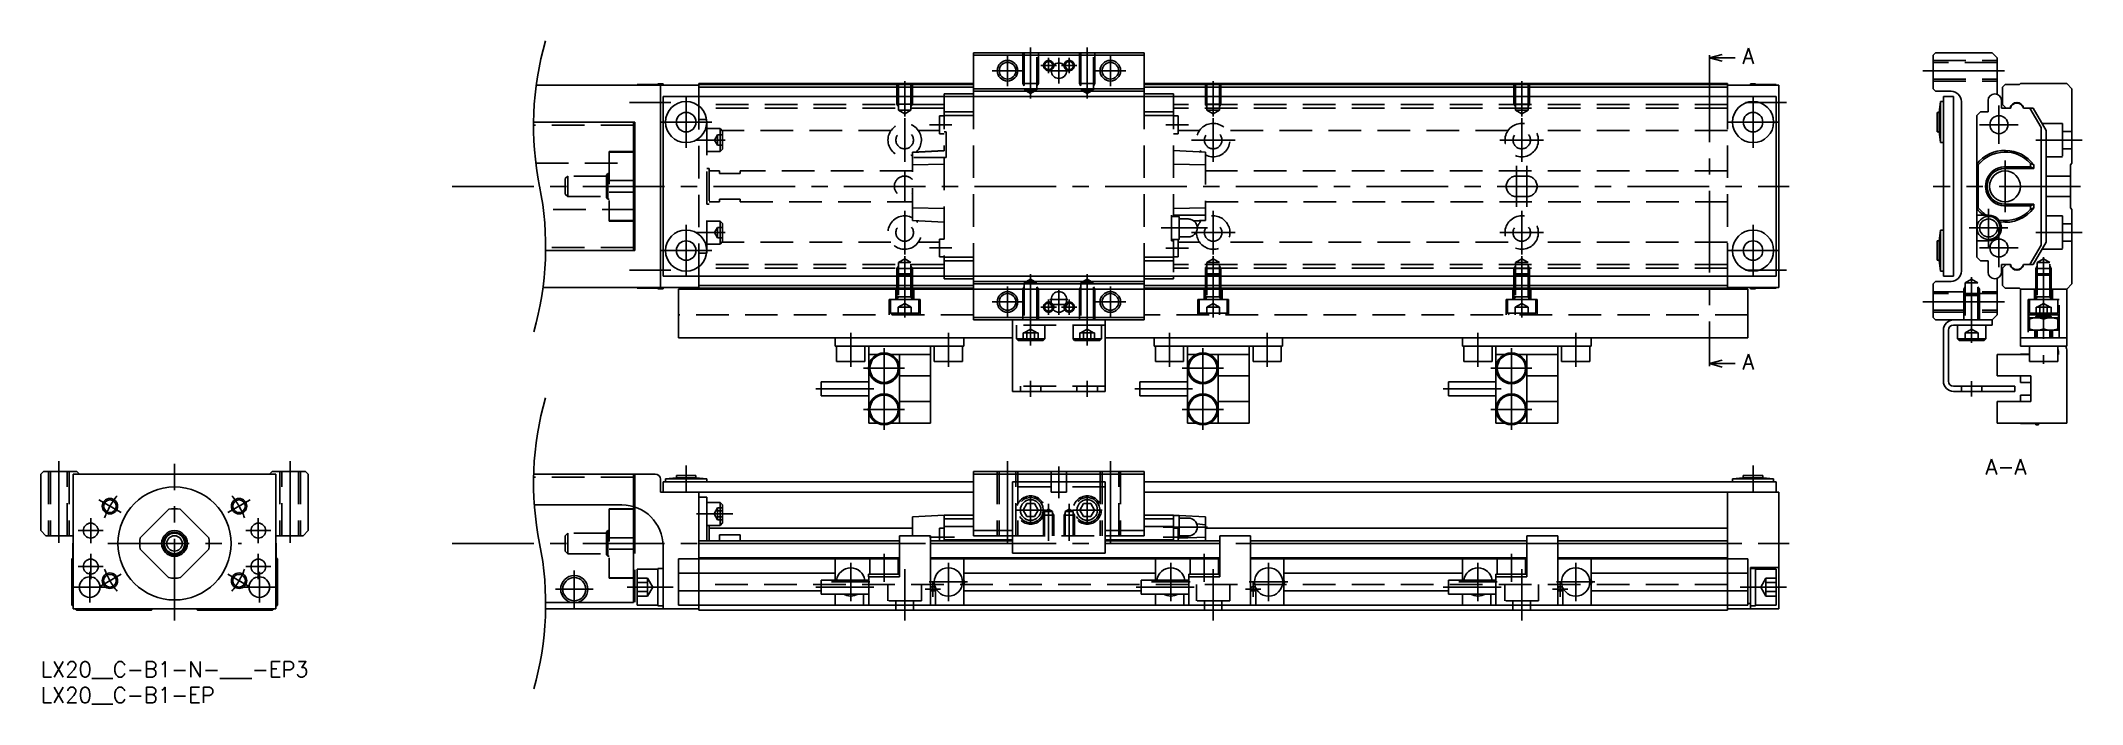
# Model space of a CAD drawing. Extents: x 0 to 397, y -8 to 121.
import ezdxf

# ---------------------------------------------------------------- set-up
doc = ezdxf.new("R2010")
doc.units = 0
doc.header["$LTSCALE"] = 0.5
doc.linetypes.add('CENTER', pattern=[50.8, 31.75, -6.35, 6.35, -6.35])
doc.linetypes.add('DASHED', pattern=[19.05, 12.7, -6.35])
doc.layers.get('0').update_dxf_attribs({"linetype": 'CONTINUOUS'})
for name, color, linetype in [('MSM_CENTER', 1, 'CENTER'), ('MSM_CONTINUOUS', 7, 'CONTINUOUS'), ('MSM_DASHED', 4, 'DASHED'), ('MSM_NARROW', 5, 'CONTINUOUS'), ('MSM_PART_NUMBER', 7, 'CONTINUOUS')]:
    doc.layers.add(name, color=color, linetype=linetype)
doc.styles.get("Standard").update_dxf_attribs({"font": 'txt.shx', "height": 1, "bigfont": 'bigfont.shx'})

# ---------------------------------------------------------------- blocks, each defined once
blk = doc.blocks.new('*U18')
at = {"layer": 'MSM_PART_NUMBER'}
blk.add_text('LX20__C-B1-N-___-EP3', height=3, dxfattribs=at).set_placement((0, -3))
blk = doc.blocks.new('*U19')
at = {"layer": 'MSM_PART_NUMBER'}
blk.add_text('LX20__C-B1-EP', height=3, dxfattribs=at).set_placement((0, -8))

msp = doc.modelspace()

# ---------------------------------------------------------------- linework, layer by layer
for p, q in [((175.7, 110.5), (175.7, 110)), ((220.3, 110.5), (220.3, 110)), ((175.7, 75), (175.7, 74.5)), ((220.3, 75), (220.3, 74.5))]:
    msp.add_line(p, q)
at = {"layer": 'MSM_CENTER'}
for p, q in [((192.5, 119.5), (192.5, 109.59)), ((203.5, 119.5), (203.5, 109.59)), ((188, 118), (188, 112)), ((194.5, 116), (197.5, 116)), ((196, 117.5), (196, 114.5)), ((198, 112.5), (198, 117.5)), ((201.5, 116), (198.5, 116)), ((200, 117.5), (200, 114.5)), ((208, 118), (208, 112)), ((324.5, 117), (324.5, 58.5)), ((168, 113), (168, 106.09)), ((185, 115), (191, 115)), ((196, 115), (200, 115)), ((205, 115), (211, 115)), ((228, 113), (228, 106.09)), ((288, 113), (288, 106.09)), ((366, 115), (382.5, 115)), ((114.5, 108.8), (122.5, 108.8)), ((125.5, 100), (125.5, 110)), ((331.5, 108.8), (339.5, 108.8)), ((333, 100), (333, 110)), ((380.8, 100.75), (380.8, 108.25)), ((120.5, 105), (130.5, 105)), ((168, 97.25), (168, 105.75)), ((172.8, 104.5), (177.2, 104.5)), ((218.8, 104.5), (223.2, 104.5)), ((228, 97.25), (228, 105.75)), ((288, 97.25), (288, 105.75)), ((328, 105), (338, 105)), ((384.55, 104.5), (377.05, 104.5)), ((127.5, 101.5), (133.1, 101.5)), ((223.75, 101.5), (232.25, 101.5)), ((283.75, 101.5), (292.25, 101.5)), ((397, 101.5), (388, 101.5)), ((168, 89.5), (168, 95.5)), ((287, 96.5), (287, 88.5)), ((289, 96.5), (289, 88.5)), ((382, 87.5), (382, 97.5)), ((80, 92.5), (340, 92.5)), ((396.7, 92.5), (368, 92.5)), ((168, 79.25), (168, 87.75)), ((228, 79.25), (228, 87.75)), ((288, 79.25), (288, 87.75)), ((378.8, 80.65), (378.8, 88.15)), ((125.5, 75), (125.5, 85)), ((127.5, 83.5), (133.1, 83.5)), ((226.9, 84.4), (217.9, 84.4)), ((223.75, 83.5), (232.25, 83.5)), ((283.75, 83.5), (292.25, 83.5)), ((333, 75), (333, 85)), ((382.55, 84.4), (375.05, 84.4)), ((380.8, 76.75), (380.8, 84.25)), ((397, 83.5), (388, 83.5)), ((120.5, 80), (130.5, 80)), ((172.8, 80.5), (177.2, 80.5)), ((218.8, 80.45), (223.2, 80.45)), ((328, 80), (338, 80)), ((384.55, 80.5), (377.05, 80.5)), ((114.5, 76.2), (122.5, 76.2)), ((168, 78.91), (168, 67)), ((228, 78.91), (228, 67)), ((288, 78.91), (288, 67)), ((331.5, 76.2), (339.5, 76.2)), ((389.5, 78.71), (389.5, 57.95)), ((188, 67), (188, 73)), ((192.5, 61.5), (192.5, 75.41)), ((198, 72.5), (198, 67.5)), ((203.5, 61.5), (203.5, 75.41)), ((208, 67), (208, 73)), ((375.5, 74.81), (375.5, 62.05)), ((185, 70), (191, 70)), ((194.5, 69), (197.5, 69)), ((196, 67.5), (196, 70.5)), ((196.25, 70.5), (199.75, 70.5)), ((196.25, 69.5), (199.75, 69.5)), ((201.5, 69), (198.5, 69)), ((200, 67.5), (200, 70.5)), ((205, 70), (211, 70)), ((366, 70), (382.5, 70)), ((157.5, 64), (157.5, 57.4)), ((176.5, 64), (176.5, 57.4)), ((219.5, 64), (219.5, 57.4)), ((238.5, 64), (238.5, 57.4)), ((279.5, 64), (279.5, 57.4)), ((298.5, 64), (298.5, 57.4)), ((163.99, 45.1), (163.99, 61.1)), ((225.99, 45.1), (225.99, 61.1)), ((285.99, 45.1), (285.99, 61.1)), ((159.99, 57.1), (167.99, 57.1)), ((221.99, 57.1), (229.99, 57.1)), ((281.99, 57.1), (289.99, 57.1)), ((150.75, 53.1), (162, 53.1)), ((192.5, 51.55), (192.5, 54.65)), ((203.5, 51.55), (203.5, 54.65)), ((212.75, 53.1), (224, 53.1)), ((272.75, 53.1), (284, 53.1)), ((375.5, 51.6), (375.5, 54.6)), ((159.99, 49.1), (167.99, 49.1)), ((221.99, 49.1), (229.99, 49.1)), ((281.99, 49.1), (289.99, 49.1)), ((3.5, 39), (3.5, 22.5)), ((26, 8), (26, 38.5)), ((48.5, 39), (48.5, 22.5)), ((125.5, 33), (125.5, 38.2)), ((188, 39), (188, 22.5)), ((198, 38), (198, 31.8)), ((208, 39), (208, 22.5)), ((333, 33), (333, 38.2)), ((192.5, 26.61), (192.5, 32.39)), ((203.5, 26.61), (203.5, 32.39)), ((9.7, 23.05), (9.7, 27.95)), ((11.28, 31.5), (15.61, 29)), ((40.72, 31.5), (36.39, 29)), ((42.3, 23.05), (42.3, 27.95)), ((127.5, 28.75), (134.6, 28.75)), ((189.61, 29.5), (195.39, 29.5)), ((196, 30.7), (196, 23.5)), ((200, 30.7), (200, 23.5)), ((200.61, 29.5), (206.39, 29.5)), ((7.25, 25.5), (12.15, 25.5)), ((39.85, 25.5), (44.75, 25.5)), ((172.8, 24.2), (177.7, 24.2)), ((226.9, 26.2), (218.3, 26.2)), ((218.3, 24.2), (223.2, 24.2)), ((9.7, 16.05), (9.7, 20.95)), ((13, 23), (39, 23)), ((42.3, 16.05), (42.3, 20.95)), ((80, 23), (340, 23)), ((163.99, 21), (163.99, 15.5)), ((226.26, 21), (226.26, 15.5)), ((285.99, 21), (285.99, 15.5)), ((7.25, 18.5), (12.15, 18.5)), ((9.5, 11.5), (9.5, 17.5)), ((15.61, 17), (11.28, 14.5)), ((36.39, 17), (40.72, 14.5)), ((39.85, 18.5), (44.75, 18.5)), ((42.5, 11.5), (42.5, 17.5)), ((103.75, 10.45), (103.75, 17.75)), ((157.5, 11.75), (157.5, 19.25)), ((168, 8), (168, 18)), ((176.5, 11.75), (176.5, 19.25)), ((219.77, 11.75), (219.77, 19.25)), ((228, 8), (228, 18)), ((238.77, 11.75), (238.77, 19.25)), ((279.5, 11.75), (279.5, 19.25)), ((288, 8), (288, 18)), ((298.5, 11.75), (298.5, 19.25)), ((6.5, 14.5), (12.5, 14.5)), ((39.5, 14.5), (45.5, 14.5)), ((100.1, 14.1), (107.4, 14.1)), ((114, 14.5), (123, 14.5)), ((150.75, 14.5), (162, 14.5)), ((153.75, 15.5), (161.25, 15.5)), ((172, 14.1), (175, 14.1)), ((172.75, 15.5), (180.25, 15.5)), ((173.5, 12.6), (173.5, 15.6)), ((213.02, 14.5), (224.27, 14.5)), ((216.02, 15.5), (223.52, 15.5)), ((234.27, 14.1), (237.27, 14.1)), ((235.02, 15.5), (242.52, 15.5)), ((235.77, 12.6), (235.77, 15.6)), ((272.75, 14.5), (284, 14.5)), ((275.75, 15.5), (283.25, 15.5)), ((294, 14.1), (297, 14.1)), ((294.75, 15.5), (302.25, 15.5)), ((295.5, 12.6), (295.5, 15.6)), ((339.5, 14.5), (330.5, 14.5))]:
    msp.add_line(p, q, dxfattribs=at)
for start, end in [(140.1188, 159.8812), (20.1188, 39.8812), (200.1188, 219.8812), (320.1188, 339.8812)]:
    msp.add_arc((26, 23), 14.5, start, end, dxfattribs=at)
at = {"layer": 'MSM_CONTINUOUS'}
for p, q in [((181.4, 118.5), (214.6, 118.5)), ((181.4, 110), (181.4, 118.5)), ((181.4, 118), (214.6, 118)), ((214.6, 110), (214.6, 118.5)), ((324.5, 117.5), (327, 118.17)), ((324.5, 118), (324.5, 117)), ((327, 116.83), (324.5, 117.5)), ((324.5, 117.5), (329.5, 117.5)), ((368, 118), (368.5, 118.5)), ((368, 111.5), (368, 118)), ((368.5, 118.5), (379.5, 118.5)), ((379.5, 118.5), (380.5, 117.5)), ((380.5, 117.5), (380.5, 110.4)), ((128, 112.2), (96.34, 112.2)), ((116, 112.3), (116, 112.2)), ((120, 112.3), (116, 112.3)), ((120, 112.45), (120, 112.2)), ((121, 112.45), (120, 112.45)), ((120.5, 72.8), (120.5, 112.2)), ((121, 112.45), (121, 112.2)), ((128, 110), (128, 112.5)), ((181.4, 112.5), (128, 112.5)), ((181.4, 112.3), (128, 112.3)), ((181.4, 111.8), (128, 111.8)), ((181.4, 111.5), (214.6, 111.5)), ((328, 112.5), (214.6, 112.5)), ((328, 112.3), (214.6, 112.3)), ((328, 111.8), (214.6, 111.8)), ((328, 112.5), (328, 110)), ((338, 112.2), (328, 112.2)), ((333.5, 112.45), (332.5, 112.45)), ((332.5, 112.45), (332.5, 112.2)), ((333.5, 112.45), (333.5, 112.2)), ((337.5, 112.3), (333.5, 112.3)), ((337.5, 112.3), (337.5, 112.2)), ((338, 112.2), (338, 72.8)), ((368.5, 111), (368, 111.5)), ((381.5, 111.8), (382, 112.3)), ((381.5, 108.4), (381.5, 111.8)), ((382, 112.3), (384.8, 112.3)), ((384.8, 112.3), (385, 112.5)), ((385, 112.5), (394, 112.5)), ((394, 112.5), (395, 111.5)), ((395, 111.5), (395, 97)), ((121, 75), (121, 110)), ((337.5, 110), (121, 110)), ((181.4, 110.5), (175.7, 110.5)), ((181.4, 111), (214.6, 111)), ((220.3, 110.5), (214.6, 110.5)), ((337.5, 75), (337.5, 110)), ((371.5, 111), (368.5, 111)), ((369.45, 109), (369.2, 106.9)), ((369.45, 109), (369.45, 101)), ((370, 109), (369.45, 109)), ((370, 75), (370, 110)), ((370, 110), (372, 110)), ((372, 110), (372, 75)), ((373.5, 76), (373.5, 109)), ((378.7, 109.2), (378.7, 107)), ((381.3, 107.7), (381.3, 109.2)), ((383.04, 107.7), (381.3, 107.7)), ((382.2, 107.7), (381.5, 108.4)), ((385.56, 107.7), (387.5, 107.7)), ((389, 103.96), (386.84, 107.7)), ((390, 103.37), (387.5, 107.7)), ((95.83, 105), (115.5, 105)), ((115.25, 105), (115.25, 80)), ((115.5, 105), (115.5, 80)), ((368.8, 106.9), (368.8, 103.1)), ((369.2, 106.9), (368.8, 106.9)), ((369.2, 106.9), (369.2, 103.1)), ((377.21, 107), (376.5, 106.29)), ((376.5, 106.29), (376.5, 78.71)), ((378.7, 107), (377.21, 107)), ((389, 81.04), (389, 103.96)), ((390, 81.63), (390, 103.37)), ((115.5, 99.25), (115.25, 99.25)), ((368.8, 103.1), (369.2, 103.1)), ((369.2, 103.1), (369.45, 101)), ((369.45, 101), (370, 101)), ((115.5, 99.16), (115.25, 99.16)), ((376.8, 96.69), (376.5, 96.83)), ((376.8, 96.69), (376.8, 88.31)), ((382, 96), (387.62, 96)), ((386.96, 96.29), (382.32, 96.29)), ((386.96, 96.97), (386.96, 96.29)), ((387.62, 96), (386.96, 96.29)), ((387.62, 96.67), (387.62, 96)), ((395, 97), (394.7, 96.7)), ((394.7, 96.7), (394.7, 88.3)), ((115.25, 93.62), (115.5, 93.62)), ((115.5, 91.38), (115.25, 91.38)), ((376.5, 88.17), (376.8, 88.31)), ((382, 89), (387.62, 89)), ((382.32, 88.71), (386.96, 88.71)), ((386.96, 88.71), (387.62, 89)), ((386.96, 88.71), (386.96, 88.03)), ((387.62, 89), (387.62, 88.33)), ((394.7, 88.3), (395, 88)), ((395, 88), (395, 73.5)), ((115.25, 85.84), (115.5, 85.84)), ((115.25, 85.75), (115.5, 85.75)), ((369.45, 84), (369.2, 81.9)), ((369.45, 84), (369.45, 76)), ((370, 84), (369.45, 84)), ((376.5, 86.9), (378.8, 86.9)), ((115.5, 80), (98.17, 80)), ((368.8, 81.9), (368.8, 78.1)), ((369.2, 81.9), (368.8, 81.9)), ((369.2, 81.9), (369.2, 78.1)), ((378.8, 81.9), (376.5, 81.9)), ((386.84, 77.3), (389, 81.04)), ((387.5, 77.3), (390, 81.63)), ((368.8, 78.1), (369.2, 78.1)), ((369.2, 78.1), (369.45, 76)), ((369.45, 76), (370, 76)), ((376.5, 78.71), (377.21, 78)), ((377.21, 78), (378.7, 78)), ((378.7, 78), (378.7, 75.8)), ((381.3, 75.8), (381.3, 77.3)), ((381.3, 77.3), (383.04, 77.3)), ((381.5, 76.6), (382.2, 77.3)), ((381.5, 73.2), (381.5, 76.6)), ((387.5, 77.3), (385.56, 77.3)), ((128, 72.8), (97.66, 72.8)), ((116, 72.8), (116, 72.7)), ((116, 72.7), (120, 72.7)), ((120, 72.8), (120, 72.55)), ((120, 72.55), (121, 72.55)), ((337.5, 75), (121, 75)), ((121, 72.8), (121, 72.55)), ((332, 72.5), (124, 72.5)), ((124, 72.5), (124, 63)), ((128, 72.5), (128, 75)), ((181.4, 73.2), (128, 73.2)), ((181.4, 72.7), (128, 72.7)), ((175.7, 74.5), (181.4, 74.5)), ((181.4, 75), (181.4, 66.5)), ((181.4, 74), (214.6, 74)), ((181.4, 73.5), (214.6, 73.5)), ((214.6, 75), (214.6, 66.5)), ((214.6, 74.5), (220.3, 74.5)), ((328, 73.2), (214.6, 73.2)), ((328, 72.7), (214.6, 72.7)), ((328, 75), (328, 72.5)), ((338, 72.8), (328, 72.8)), ((332, 72.5), (332, 63)), ((332.5, 72.8), (332.5, 72.55)), ((332.5, 72.55), (333.5, 72.55)), ((333.5, 72.8), (333.5, 72.55)), ((333.5, 72.7), (337.5, 72.7)), ((337.5, 72.8), (337.5, 72.7)), ((368, 73.5), (368.5, 74)), ((368, 67), (368, 73.5)), ((368.5, 74), (371.5, 74)), ((370, 75), (372, 75)), ((380.5, 74.6), (380.5, 67.5)), ((382, 72.7), (381.5, 73.2)), ((384.8, 72.7), (382, 72.7)), ((385, 72.5), (384.8, 72.7)), ((394, 72.5), (385, 72.5)), ((385, 61.4), (385, 72.5)), ((395, 73.5), (394, 72.5)), ((394, 61.4), (394, 72.5)), ((196.5, 70.5), (196.5, 69.5)), ((199.5, 69.5), (199.5, 70.5)), ((380.5, 67.5), (379.5, 66.5)), ((386.6, 64.5), (386.6, 67.5)), ((386.6, 67.5), (392.4, 67.5)), ((392.4, 67.5), (392.4, 64.5)), ((181.4, 67), (214.6, 67)), ((181.4, 66.5), (214.6, 66.5)), ((189, 66.5), (189, 52.6)), ((207, 66.5), (207, 52.6)), ((368.5, 66.5), (368, 67)), ((379.5, 66.5), (368.5, 66.5)), ((370, 64.5), (370, 54.6)), ((371, 54.6), (371, 64.5)), ((372, 65.5), (379.5, 65.5)), ((372.75, 65.5), (372.75, 62.8)), ((378.25, 62.8), (378.25, 65.5)), ((379.5, 65.5), (379.5, 66.5)), ((392.4, 64.5), (386.6, 64.5)), ((386.75, 66.9), (392.25, 66.9)), ((386.75, 66.9), (386.75, 64.5)), ((387.8, 63), (387.8, 64.5)), ((388.27, 67.4), (388, 67.2)), ((388, 67.2), (388, 66.9)), ((388, 67.2), (391, 67.2)), ((388, 64.5), (388, 63)), ((388.27, 67.4), (390.73, 67.4)), ((389.5, 64.75), (389.5, 66.65)), ((391, 67.2), (390.73, 67.4)), ((391.19, 64.51), (390.88, 64.5)), ((391, 66.9), (391, 67.2)), ((391, 63), (391, 64.5)), ((391.2, 64.5), (391.2, 63)), ((392.25, 64.5), (392.25, 66.9)), ((189, 63), (124, 63)), ((154.5, 61.4), (154.5, 63)), ((179.5, 61.4), (154.5, 61.4)), ((154.75, 61.4), (154.75, 58.4)), ((160.25, 58.4), (160.25, 61.4)), ((161, 57.34), (161, 61.4)), ((162.68, 59.8), (161, 59.8)), ((173, 59.8), (165.3, 59.8)), ((167, 46.4), (167, 59.8)), ((173, 46.4), (173, 61.4)), ((173.75, 61.4), (173.75, 58.4)), ((179.25, 58.4), (179.25, 61.4)), ((179.5, 61.4), (179.5, 63)), ((332, 63), (207, 63)), ((216.5, 61.4), (216.5, 63)), ((241.5, 61.4), (216.5, 61.4)), ((216.75, 61.4), (216.75, 58.4)), ((222.25, 58.4), (222.25, 61.4)), ((223, 57.34), (223, 61.4)), ((224.68, 59.8), (223, 59.8)), ((235, 59.8), (227.3, 59.8)), ((229, 46.4), (229, 59.8)), ((235, 46.4), (235, 61.4)), ((235.75, 61.4), (235.75, 58.4)), ((241.25, 58.4), (241.25, 61.4)), ((241.5, 61.4), (241.5, 63)), ((276.5, 61.4), (276.5, 63)), ((301.5, 61.4), (276.5, 61.4)), ((276.75, 61.4), (276.75, 58.4)), ((282.25, 58.4), (282.25, 61.4)), ((283, 57.34), (283, 61.4)), ((284.68, 59.8), (283, 59.8)), ((295, 59.8), (287.3, 59.8)), ((289, 46.4), (289, 59.8)), ((295, 46.4), (295, 61.4)), ((295.75, 61.4), (295.75, 58.4)), ((301.25, 58.4), (301.25, 61.4)), ((301.5, 61.4), (301.5, 63)), ((372.75, 62.8), (373.05, 62.5)), ((372.75, 62.8), (378.25, 62.8)), ((373.05, 62.5), (377.95, 62.5)), ((377.95, 62.5), (378.25, 62.8)), ((380.5, 55.6), (380.5, 59.8)), ((386.75, 59.8), (380.5, 59.8)), ((385, 63), (394, 63)), ((394, 61.4), (385, 61.4)), ((385, 59.85), (385, 59.8)), ((386.75, 59.85), (385, 59.85)), ((386.75, 61.4), (386.75, 58.4)), ((392.25, 58.4), (392.25, 61.4)), ((392.4, 59.8), (392.25, 59.8)), ((392.4, 60.4), (392.4, 59.8)), ((394, 46.4), (394, 60.4)), ((154.75, 58.4), (160.25, 58.4)), ((161, 49.34), (161, 56.86)), ((173, 55.6), (167, 55.6)), ((173.75, 58.4), (179.25, 58.4)), ((216.75, 58.4), (222.25, 58.4)), ((223, 49.34), (223, 56.86)), ((235, 55.6), (229, 55.6)), ((235.75, 58.4), (241.25, 58.4)), ((276.75, 58.4), (282.25, 58.4)), ((283, 49.34), (283, 56.86)), ((295, 55.6), (289, 55.6)), ((295.75, 58.4), (301.25, 58.4)), ((324.5, 58), (327, 58.67)), ((324.5, 58.5), (324.5, 57.5)), ((327, 57.33), (324.5, 58)), ((324.5, 58), (329.5, 58)), ((387, 55.6), (380.5, 55.6)), ((385, 55.6), (385, 54.35)), ((386.75, 58.4), (392.25, 58.4)), ((387, 50.6), (387, 55.6)), ((151.75, 54.45), (151.75, 51.75)), ((161, 54.45), (151.75, 54.45)), ((151.75, 51.75), (161, 51.75)), ((207, 52.6), (189, 52.6)), ((213.75, 54.45), (213.75, 51.75)), ((223, 54.45), (213.75, 54.45)), ((213.75, 51.75), (223, 51.75)), ((273.75, 54.45), (273.75, 51.75)), ((283, 54.45), (273.75, 54.45)), ((273.75, 51.75), (283, 51.75)), ((383.9, 53.6), (372, 53.6)), ((372, 52.6), (383.9, 52.6)), ((383.9, 52.6), (383.9, 53.6)), ((385, 54.35), (387, 54.35)), ((385, 51.85), (385, 50.6)), ((387, 51.85), (385, 51.85)), ((161, 46.4), (161, 48.86)), ((173, 50.6), (167, 50.6)), ((223, 46.4), (223, 48.86)), ((235, 50.6), (229, 50.6)), ((283, 46.4), (283, 48.86)), ((295, 50.6), (289, 50.6)), ((380.5, 50.6), (387, 50.6)), ((380.5, 46.4), (380.5, 50.6)), ((162.68, 46.4), (161, 46.4)), ((173, 46.4), (165.3, 46.4)), ((224.68, 46.4), (223, 46.4)), ((235, 46.4), (227.3, 46.4)), ((284.68, 46.4), (283, 46.4)), ((295, 46.4), (287.3, 46.4)), ((380.5, 46.4), (394, 46.4)), ((385, 46.4), (385, 46.35)), ((385, 46.35), (388, 46.35)), ((388, 46.4), (388, 46.1)), ((388, 46.1), (388.5, 46.1)), ((388.5, 46.4), (388.5, 46.1)), ((0.5, 37), (0, 36.5)), ((0, 36.5), (0, 25.5)), ((7, 37), (0.5, 37)), ((6.3, 36.5), (6.3, 10.3)), ((45.7, 36.5), (6.3, 36.5)), ((7.5, 36.5), (7, 37)), ((45, 37), (44.5, 36.5)), ((51.5, 37), (45, 37)), ((45.7, 36.5), (45.7, 10.3)), ((52, 36.5), (51.5, 37)), ((52, 25.5), (52, 36.5)), ((119.5, 36.5), (95.84, 36.5)), ((123.6, 35.8), (121.5, 35.55)), ((123.6, 36.2), (123.6, 35.8)), ((127.4, 36.2), (123.6, 36.2)), ((127.4, 35.8), (123.6, 35.8)), ((127.4, 35.8), (127.4, 36.2)), ((129.5, 35.55), (127.4, 35.8)), ((181.4, 37), (214.6, 37)), ((181.4, 24.5), (181.4, 37)), ((181.4, 36.5), (214.6, 36.5)), ((214.6, 24.5), (214.6, 37)), ((331.1, 35.8), (329, 35.55)), ((331.1, 36.2), (331.1, 35.8)), ((334.9, 36.2), (331.1, 36.2)), ((334.9, 35.8), (331.1, 35.8)), ((334.9, 35.8), (334.9, 36.2)), ((337, 35.55), (334.9, 35.8)), ((120.5, 33), (120.5, 35.5)), ((181.4, 33), (120.5, 33)), ((121, 35), (121, 33)), ((181.4, 35), (121, 35)), ((129.5, 35.55), (121.5, 35.55)), ((121.5, 35.55), (121.5, 35)), ((128, 33), (128, 10)), ((129.5, 32), (128, 32)), ((129.5, 35), (129.5, 35.55)), ((129.5, 23.5), (129.5, 32)), ((207, 35), (189, 35)), ((189, 35), (189, 21.1)), ((207, 35), (207, 21.1)), ((337.5, 35), (214.6, 35)), ((338, 33), (214.6, 33)), ((328, 33), (328, 10)), ((329, 35.55), (329, 35)), ((337, 35.55), (329, 35.55)), ((337, 35), (337, 35.55)), ((337.5, 33), (337.5, 35)), ((338, 33), (338, 10.3)), ((24.88, 29.66), (19.34, 24.12)), ((32.66, 24.12), (27.12, 29.66)), ((113, 30.5), (95.98, 30.5)), ((115.25, 30.18), (115.25, 11.5)), ((115.5, 29.75), (115.25, 29.75)), ((115.5, 29.66), (115.25, 29.66)), ((115.5, 30.1), (115.5, 27.42)), ((132.1, 31), (129.5, 31)), ((132.6, 30.5), (132.1, 31)), ((132.1, 31), (132.1, 26.5)), ((132.6, 30.5), (132.6, 27)), ((169.5, 28.2), (175.7, 28.5)), ((169.5, 24.5), (169.5, 28.2)), ((175.7, 28.5), (181.4, 28.5)), ((175.7, 28.5), (175.7, 23.5)), ((175.7, 27.79), (181.4, 27.79)), ((191.78, 30.75), (191.06, 29.5)), ((191.06, 29.5), (191.78, 28.25)), ((191.78, 30.75), (193.22, 30.75)), ((191.78, 28.25), (193.22, 28.25)), ((193.94, 29.5), (193.22, 30.75)), ((193.22, 28.25), (193.94, 29.5)), ((202.78, 30.75), (202.06, 29.5)), ((202.06, 29.5), (202.78, 28.25)), ((202.78, 30.75), (204.22, 30.75)), ((202.78, 28.25), (204.22, 28.25)), ((204.94, 29.5), (204.22, 30.75)), ((204.22, 28.25), (204.94, 29.5)), ((214.6, 28.5), (220.3, 28.5)), ((214.6, 27.79), (220.3, 27.79)), ((220.3, 28.5), (221.32, 28.45)), ((220.3, 28.5), (220.3, 23.5)), ((221.4, 28.45), (220.3, 28.45)), ((221.4, 28.45), (226.5, 28.2)), ((221.4, 23.95), (221.4, 28.45)), ((223.15, 27.95), (221.4, 27.95)), ((226.5, 28.2), (226.5, 23.5)), ((0, 25.5), (1, 24.5)), ((1, 24.5), (6.3, 24.5)), ((45.7, 24.5), (51, 24.5)), ((51, 24.5), (52, 25.5)), ((115.25, 27.42), (115.5, 27.42)), ((129.5, 26.5), (132.1, 26.5)), ((130, 26.5), (130, 23.5)), ((169.5, 26), (130, 26)), ((132, 24.66), (136, 24.66)), ((132, 24.66), (132, 23.5)), ((132.1, 26.5), (132.6, 27)), ((136, 24.66), (136, 23.5)), ((167, 24.5), (167, 16.5)), ((173, 24.5), (167, 24.5)), ((173, 24.5), (173, 11)), ((175.7, 25.95), (174.8, 25.95)), ((174.8, 25.95), (174.8, 23.5)), ((175.7, 26.3), (181.4, 26.3)), ((181.4, 25.5), (189, 25.5)), ((181.4, 24.5), (189, 24.5)), ((207, 25.5), (214.6, 25.5)), ((207, 24.5), (214.6, 24.5)), ((214.6, 26.3), (220.3, 26.3)), ((221.2, 25.95), (220.3, 25.95)), ((221.2, 25.95), (221.2, 23.5)), ((221.2, 23.95), (221.4, 23.95)), ((221.4, 24.45), (223.15, 24.45)), ((221.4, 24.03), (226.5, 24.23)), ((226.5, 26.63), (224.8, 26.79)), ((328, 26), (226.5, 26)), ((229.27, 24.5), (229.27, 16.5)), ((235.27, 24.5), (229.27, 24.5)), ((235.27, 24.5), (235.27, 11)), ((289, 24.5), (289, 16.5)), ((295, 24.5), (289, 24.5)), ((295, 24.5), (295, 11)), ((6, 20), (6.2, 20.2)), ((6, 11), (6, 20)), ((6.2, 23), (6.3, 23.1)), ((6.2, 20.2), (6.2, 23)), ((19.34, 21.88), (24.88, 16.34)), ((27.12, 16.34), (32.66, 21.88)), ((45.7, 23.1), (45.8, 23)), ((45.8, 23), (45.8, 20.2)), ((45.8, 20.2), (46, 20)), ((46, 20), (46, 11)), ((121, 10.3), (121, 22.5)), ((124, 20), (124, 11)), ((167, 20), (124, 20)), ((167, 23.5), (128, 23.5)), ((167, 23), (128, 23)), ((167, 20.2), (128, 20.2)), ((154.5, 20), (154.5, 15.85)), ((161.24, 20), (161.24, 17)), ((166.74, 17), (166.74, 20)), ((189, 23.5), (173, 23.5)), ((189, 23), (173, 23)), ((229.27, 20.2), (173, 20.2)), ((229.27, 20), (173, 20)), ((175.7, 23.7), (189, 23.7)), ((179.5, 11), (179.5, 20)), ((207, 21.1), (189, 21.1)), ((207, 23.7), (220.3, 23.7)), ((229.27, 23.5), (207, 23.5)), ((229.27, 23), (207, 23)), ((216.77, 20), (216.77, 15.85)), ((223.51, 20), (223.51, 17)), ((229.01, 17), (229.01, 20)), ((289, 23.5), (235.27, 23.5)), ((289, 23), (235.27, 23)), ((289, 20.2), (235.27, 20.2)), ((289, 20), (235.27, 20)), ((241.77, 11), (241.77, 20)), ((276.5, 20), (276.5, 15.85)), ((283.24, 20), (283.24, 17)), ((288.74, 17), (288.74, 20)), ((328, 23.5), (295, 23.5)), ((328, 23), (295, 23)), ((328, 20.2), (295, 20.2)), ((332, 20), (295, 20)), ((301.5, 11), (301.5, 20)), ((332, 20), (332, 11)), ((120, 18), (116, 18)), ((116, 18), (116, 11)), ((121, 18.15), (120, 18.15)), ((120, 18.15), (120, 10.85)), ((154.5, 17.2), (124, 17.2)), ((160.99, 17), (160.99, 16.5)), ((166.99, 17), (160.99, 17)), ((167, 16.5), (160.99, 16.5)), ((161, 16.5), (161, 11)), ((166.99, 16.5), (166.99, 17)), ((216.77, 17.2), (179.5, 17.2)), ((223.26, 17), (223.26, 16.5)), ((229.26, 17), (223.26, 17)), ((229.27, 16.5), (223.26, 16.5)), ((223.27, 16.5), (223.27, 11)), ((229.26, 16.5), (229.26, 17)), ((276.5, 17.2), (241.77, 17.2)), ((282.99, 17), (282.99, 16.5)), ((288.99, 17), (282.99, 17)), ((289, 16.5), (282.99, 16.5)), ((283, 16.5), (283, 11)), ((288.99, 16.5), (288.99, 17)), ((332, 17.2), (301.5, 17.2)), ((338, 18.3), (332.5, 18.3)), ((332.5, 18.3), (332.5, 10.3)), ((333.5, 18.15), (332.5, 18.15)), ((333.5, 18.15), (333.5, 10.85)), ((337.5, 18), (333.5, 18)), ((337.5, 18), (337.5, 11)), ((151.75, 13.8), (124, 13.8)), ((161, 15.85), (151.75, 15.85)), ((151.75, 15.85), (151.75, 13.15)), ((151.75, 13.15), (161, 13.15)), ((154.5, 13.15), (154.5, 11)), ((160, 11), (160, 13.15)), ((174, 13.8), (173, 13.8)), ((174, 14.1), (174, 11)), ((179.68, 15.5), (179.5, 15.8)), ((179.5, 15.2), (179.68, 15.5)), ((214.02, 13.8), (179.5, 13.8)), ((223.27, 15.85), (214.02, 15.85)), ((214.02, 15.85), (214.02, 13.15)), ((214.02, 13.15), (223.27, 13.15)), ((216.77, 13.15), (216.77, 11)), ((222.27, 11), (222.27, 13.15)), ((236.27, 13.8), (235.27, 13.8)), ((236.27, 14.1), (236.27, 11)), ((241.94, 15.5), (241.77, 15.8)), ((241.77, 15.2), (241.94, 15.5)), ((273.75, 13.8), (241.77, 13.8)), ((283, 15.85), (273.75, 15.85)), ((273.75, 15.85), (273.75, 13.15)), ((273.75, 13.15), (283, 13.15)), ((276.5, 13.15), (276.5, 11)), ((282, 11), (282, 13.15)), ((296, 13.8), (295, 13.8)), ((296, 14.1), (296, 11)), ((301.68, 15.5), (301.5, 15.8)), ((301.5, 15.2), (301.68, 15.5)), ((332, 13.8), (301.5, 13.8)), ((6.3, 10.7), (6, 11)), ((45.7, 10.3), (6.3, 10.3)), ((7, 10), (6.7, 10.3)), ((21.5, 10), (7, 10)), ((21.8, 10.3), (21.5, 10)), ((30.5, 10), (30.2, 10.3)), ((45, 10), (30.5, 10)), ((45.3, 10.3), (45, 10)), ((46, 11), (45.7, 10.7)), ((98.17, 10.3), (128, 10.3)), ((103.24, 11.5), (98.18, 11.5)), ((115.25, 11.5), (104.26, 11.5)), ((116, 11), (120, 11)), ((120, 10.85), (121, 10.85)), ((332, 11), (124, 11)), ((328, 10), (128, 10)), ((338, 10.3), (328, 10.3)), ((332.5, 11.3), (332, 11.3)), ((332.5, 10.85), (333.5, 10.85)), ((333.5, 11), (337.5, 11))]:
    msp.add_line(p, q, dxfattribs=at)
for centre, radius in [((188, 115), 1.62), ((198, 115), 1.5), ((208, 115), 1.62), ((125.5, 105), 4), ((333, 105), 4), ((125.5, 105), 1.9), ((333, 105), 1.9), ((380.8, 104.5), 1.75), ((382, 92.5), 3), ((125.5, 80), 4), ((333, 80), 4), ((378.8, 84.4), 2.25), ((378.8, 84.4), 1.75), ((125.5, 80), 1.9), ((333, 80), 1.9), ((380.8, 80.5), 1.75), ((188, 70), 1.62), ((208, 70), 1.62), ((163.99, 57.1), 3), ((163.99, 57.1), 2.75), ((225.99, 57.1), 3), ((225.99, 57.1), 2.75), ((285.99, 57.1), 3), ((285.99, 57.1), 2.75), ((163.99, 49.1), 3), ((163.99, 49.1), 2.75), ((225.99, 49.1), 3), ((225.99, 49.1), 2.75), ((285.99, 49.1), 3), ((285.99, 49.1), 2.75), ((26, 23), 11), ((13.44, 30.25), 1.23), ((38.56, 30.25), 1.23), ((192.5, 29.5), 2), ((203.5, 29.5), 2), ((9.7, 25.5), 1.45), ((26, 23), 2.5), ((26, 23), 2.2), ((26, 23), 2), ((26, 23), 1.5), ((42.3, 25.5), 1.45), ((9.7, 18.5), 1.45), ((42.3, 18.5), 1.45), ((9.5, 14.5), 2), ((13.44, 15.75), 1.23), ((38.56, 15.75), 1.23), ((42.5, 14.5), 2), ((103.75, 14.1), 2.65), ((103.75, 14.1), 2.25), ((176.5, 15.5), 2.75), ((238.77, 15.5), 2.75), ((298.5, 15.5), 2.75)]:
    msp.add_circle(centre, radius, dxfattribs=at)
for centre, radius, start, end in [((371.5, 109), 2, 0, 90), ((380, 109.2), 1.3, 0, 180), ((384.3, 107.5), 1.32, 8.7147, 171.2853), ((384.3, 107.4), 1.3, 13.3424, 166.6576), ((382, 92.5), 7, 36.5962, 141.7868), ((382, 92.5), 6.68, 42.0402, 141.1265), ((382, 92.5), 3.8, 85.1074, 274.8926), ((382, 92.5), 3.5, 90, 270), ((382.58, 86.31), 11.52, 64.0671, 67.6778), ((382, 92.5), 7, 218.2132, 233.1301), ((382, 92.5), 6.68, 218.8735, 237.0286), ((382, 92.5), 6.68, 259.3812, 317.9598), ((382, 92.5), 7, 261.8617, 323.4038), ((384.87, 93.57), 5.92, 290.6125, 297.6426), ((378.8, 84.4), 2.5, 270, 90), ((371.5, 76), 2, 270, 0), ((380, 75.8), 1.3, 180, 0), ((384.3, 77.5), 1.32, 188.7147, 351.2853), ((384.3, 77.6), 1.3, 193.3424, 346.6576), ((198, 70.5), 1.5, 0, 180), ((198, 69.5), 1.5, 180, 0), ((372, 64.5), 2, 90, 180), ((372, 64.5), 1, 90, 180), ((388.13, 62.92), 3.98, 69.7735, 110.2265), ((388.13, 68.48), 3.98, 249.7735, 290.2265), ((390.88, 62.92), 3.98, 69.7735, 110.2265), ((390.88, 68.48), 3.98, 249.7735, 290.2265), ((391.4, 60.4), 1, 0, 31.7883), ((391.4, 60.4), 2.6, 0, 22.6199), ((372, 54.6), 2, 180, 270), ((372, 54.6), 1, 180, 270), ((119.5, 35.5), 1, 0, 90), ((26, 23), 6.75, 80.4309, 99.5691), ((113, 22.5), 8, 0, 90), ((223.15, 26.2), 1.75, 270, 90), ((26, 23), 6.75, 170.4309, 189.5691), ((26, 23), 6.75, 350.4309, 9.5691), ((26, 23), 6.75, 260.4309, 279.5691), ((157.5, 15.5), 2.75, 7.312, 172.688), ((219.77, 15.5), 2.75, 7.312, 172.688), ((279.5, 15.5), 2.75, 7.312, 172.688), ((157.5, 15.5), 2.75, 238.7096, 301.2904), ((173.5, 14.1), 0.5, 0, 180), ((219.77, 15.5), 2.75, 238.7096, 301.2904), ((235.77, 14.1), 0.5, 0, 180), ((279.5, 15.5), 2.75, 238.7096, 301.2904), ((295.5, 14.1), 0.5, 0, 180)]:
    msp.add_arc(centre, radius, start, end, dxfattribs=at)
at = {"layer": 'MSM_DASHED'}
for p, q in [((191, 118.5), (191, 112.5)), ((191.27, 118.5), (191.27, 111.3)), ((193.73, 111.3), (193.73, 118.5)), ((194, 118.5), (194, 112.5)), ((202, 118.5), (202, 112.5)), ((202.27, 118.5), (202.27, 111.3)), ((204.73, 111.3), (204.73, 118.5)), ((205, 118.5), (205, 112.5)), ((368, 117), (380.5, 117)), ((380.5, 116.62), (368, 116.62)), ((166.5, 112.5), (166.5, 108.5)), ((166.77, 107.3), (166.77, 112.5)), ((169.23, 112.5), (169.23, 107.3)), ((169.5, 112.5), (169.5, 108.5)), ((194, 112.5), (191, 112.5)), ((191, 112.5), (191.27, 112.03)), ((191.27, 111.3), (192.5, 110.59)), ((193.73, 111.3), (191.27, 111.3)), ((192.5, 110.59), (193.73, 111.3)), ((194, 112.5), (193.73, 112.03)), ((205, 112.5), (202, 112.5)), ((202, 112.5), (202.27, 112.03)), ((202.27, 111.3), (203.5, 110.59)), ((204.73, 111.3), (202.27, 111.3)), ((203.5, 110.59), (204.73, 111.3)), ((205, 112.5), (204.73, 112.03)), ((226.5, 112.5), (226.5, 108.5)), ((226.77, 107.3), (226.77, 112.5)), ((229.23, 112.5), (229.23, 107.3)), ((229.5, 112.5), (229.5, 108.5)), ((286.5, 112.5), (286.5, 108.5)), ((286.77, 107.3), (286.77, 112.5)), ((289.23, 112.5), (289.23, 107.3)), ((289.5, 112.5), (289.5, 108.5)), ((368, 113.38), (380.5, 113.38)), ((368, 113), (380.5, 113)), ((128, 75), (128, 110)), ((175.7, 108.4), (128, 108.4)), ((175.7, 107.7), (128, 107.7)), ((169.5, 108.5), (166.5, 108.5)), ((166.5, 108.5), (166.77, 108.03)), ((169.23, 107.3), (166.77, 107.3)), ((168, 106.59), (166.77, 107.3)), ((169.23, 107.3), (168, 106.59)), ((169.5, 108.5), (169.23, 108.03)), ((175.7, 110), (175.7, 99.43)), ((181.4, 110), (181.4, 75)), ((214.6, 110), (214.6, 75)), ((220.3, 110), (220.3, 86.9)), ((328, 108.4), (220.3, 108.4)), ((328, 107.7), (220.3, 107.7)), ((226.5, 108.5), (226.77, 108.03)), ((229.5, 108.5), (226.5, 108.5)), ((229.23, 107.3), (226.77, 107.3)), ((228, 106.59), (226.77, 107.3)), ((229.23, 107.3), (228, 106.59)), ((229.5, 108.5), (229.23, 108.03)), ((286.5, 108.5), (286.77, 108.03)), ((289.5, 108.5), (286.5, 108.5)), ((289.23, 107.3), (286.77, 107.3)), ((288, 106.59), (286.77, 107.3)), ((289.23, 107.3), (288, 106.59)), ((289.5, 108.5), (289.23, 108.03)), ((328, 110), (328, 75)), ((115.25, 104.4), (95.82, 104.4)), ((129.5, 105.5), (128, 105.5)), ((129.5, 79.5), (129.5, 105.5)), ((132.1, 103.75), (129.5, 103.75)), ((132.1, 103.75), (132.1, 99.25)), ((132.6, 103.25), (132.1, 103.75)), ((165.34, 103.37), (132.48, 103.37)), ((132.6, 103.25), (132.6, 99.75)), ((174.8, 103.37), (170.66, 103.37)), ((174.8, 106.25), (174.8, 102.75)), ((175.7, 106.25), (174.8, 106.25)), ((175.7, 107), (181.4, 107)), ((175.7, 106.29), (181.4, 106.29)), ((214.6, 107), (220.3, 107)), ((214.6, 106.29), (220.3, 106.29)), ((221.2, 106.25), (220.3, 106.25)), ((221.2, 106.25), (221.2, 102.75)), ((225.34, 103.37), (221.2, 103.37)), ((285.34, 103.37), (230.66, 103.37)), ((328, 103.37), (290.66, 103.37)), ((393.2, 104.75), (389.2, 104.75)), ((393.2, 104.75), (393.2, 98.25)), ((110.5, 99.25), (110.5, 85.75)), ((115.25, 99.25), (110.5, 99.25)), ((129.5, 99.25), (132.1, 99.25)), ((131.6, 102.5), (131.02, 101.5)), ((131.6, 100.5), (131.02, 101.5)), ((131.6, 102.5), (131.6, 100.5)), ((131.6, 102.5), (132.6, 102.5)), ((131.6, 101.5), (132.6, 101.5)), ((131.6, 100.5), (132.6, 100.5)), ((132.1, 99.25), (132.6, 99.75)), ((175.7, 99.5), (169.5, 99.18)), ((175.7, 99.43), (169.5, 99.06)), ((174.8, 102.75), (175.7, 102.75)), ((176.1, 103.1), (175.7, 103.1)), ((176.1, 103.1), (176.1, 98.1)), ((220.3, 102.75), (221.2, 102.75)), ((226.5, 99.18), (220.3, 99.5)), ((395, 103.2), (393.2, 103.2)), ((393.2, 99.8), (395, 99.8)), ((96.27, 97), (115.5, 97)), ((115.25, 99.16), (110.5, 99.16)), ((130, 96), (129.5, 96)), ((130, 96), (130, 89)), ((132, 95.5), (130, 95.5)), ((132, 95.5), (132, 95)), ((136, 95.5), (136, 95)), ((169.5, 95.5), (136, 95.5)), ((169.5, 85.82), (169.5, 99.18)), ((176.1, 98.1), (169.5, 98.1)), ((175.7, 96.83), (169.5, 96.69)), ((175.7, 98.1), (175.7, 75)), ((226.5, 96.69), (220.3, 96.83)), ((226.5, 99.18), (226.5, 85.82)), ((328, 95.5), (226.5, 95.5)), ((390, 98.25), (393.2, 98.25)), ((102.5, 94.5), (102, 94)), ((102, 94), (102, 91)), ((110, 94.5), (102.5, 94.5)), ((102.5, 94.5), (102.5, 90.5)), ((110.3, 95), (110, 94.7)), ((110, 94.7), (110, 90.3)), ((110.5, 95), (110.3, 95)), ((110.3, 95), (110.3, 90)), ((110.5, 93.62), (115.25, 93.62)), ((115.25, 91.38), (110.5, 91.38)), ((136, 95), (132, 95)), ((289, 94.5), (287, 94.5)), ((390, 94.5), (394.7, 94.5)), ((115.5, 88), (97.73, 88)), ((102, 91), (102.5, 90.5)), ((102.5, 90.5), (110, 90.5)), ((110, 90.3), (110.3, 90)), ((110.3, 90), (110.5, 90)), ((129.5, 89), (130, 89)), ((130, 89.5), (132, 89.5)), ((132, 90), (136, 90)), ((132, 90), (132, 89.5)), ((136, 90), (136, 89.5)), ((136, 89.5), (169.5, 89.5)), ((169.5, 88.31), (175.7, 88.17)), ((220.3, 88.17), (226.5, 88.31)), ((226.5, 89.5), (328, 89.5)), ((287, 90.5), (289, 90.5)), ((390, 90.5), (394.7, 90.5)), ((110.5, 85.84), (115.25, 85.84)), ((110.5, 85.75), (115.25, 85.75)), ((132.1, 85.75), (129.5, 85.75)), ((131.6, 84.5), (131.02, 83.5)), ((131.6, 82.5), (131.02, 83.5)), ((131.6, 84.5), (132.6, 84.5)), ((131.6, 84.5), (131.6, 82.5)), ((131.6, 83.5), (132.6, 83.5)), ((132.6, 85.25), (132.1, 85.75)), ((132.1, 85.75), (132.1, 81.25)), ((132.6, 85.25), (132.6, 81.75)), ((169.5, 85.82), (175.7, 85.5)), ((226.5, 86.9), (219.9, 86.9)), ((219.9, 86.9), (219.9, 81.9)), ((221.4, 86.65), (219.9, 86.65)), ((221.4, 82.15), (221.4, 86.65)), ((223.15, 86.15), (221.4, 86.15)), ((224.2, 85.8), (226.5, 85.94)), ((224.31, 85.71), (226.5, 85.82)), ((393.2, 86.75), (390, 86.75)), ((393.2, 86.75), (393.2, 80.25)), ((395, 85.2), (393.2, 85.2)), ((115.25, 80.6), (98.18, 80.6)), ((129.5, 79.5), (128, 79.5)), ((129.5, 81.25), (132.1, 81.25)), ((131.6, 82.5), (132.6, 82.5)), ((132.1, 81.25), (132.6, 81.75)), ((165.34, 81.63), (132.48, 81.63)), ((174.8, 81.63), (170.66, 81.63)), ((174.8, 82.25), (174.8, 78.75)), ((175.7, 82.25), (174.8, 82.25)), ((219.9, 82.15), (221.4, 82.15)), ((220.3, 81.9), (219.9, 81.9)), ((220.3, 82.15), (220.3, 75)), ((221.2, 82.15), (221.2, 78.75)), ((225.34, 81.63), (221.2, 81.63)), ((221.4, 82.65), (223.15, 82.65)), ((285.34, 81.63), (230.66, 81.63)), ((328, 81.63), (290.66, 81.63)), ((389.2, 80.25), (393.2, 80.25)), ((393.2, 81.8), (395, 81.8)), ((175.7, 77.3), (128, 77.3)), ((175.7, 76.6), (128, 76.6)), ((166.5, 76.5), (166.77, 76.97)), ((166.5, 76.5), (166.5, 70.5)), ((169.5, 76.5), (166.5, 76.5)), ((166.77, 75.5), (166.5, 75.23)), ((168, 78.41), (166.77, 77.7)), ((169.23, 77.7), (166.77, 77.7)), ((166.77, 77.7), (166.77, 71)), ((166.77, 75.5), (169.23, 75.5)), ((169.23, 77.7), (168, 78.41)), ((169.23, 71), (169.23, 77.7)), ((169.5, 76.5), (169.23, 76.97)), ((169.5, 75.23), (169.23, 75.5)), ((169.5, 70.5), (169.5, 76.5)), ((174.8, 78.75), (175.7, 78.75)), ((175.7, 78.71), (181.4, 78.71)), ((175.7, 78), (181.4, 78)), ((214.6, 78.71), (220.3, 78.71)), ((214.6, 78), (220.3, 78)), ((220.3, 78.75), (221.2, 78.75)), ((328, 77.3), (220.3, 77.3)), ((328, 76.6), (220.3, 76.6)), ((226.5, 76.5), (226.77, 76.97)), ((226.5, 76.5), (226.5, 70.5)), ((229.5, 76.5), (226.5, 76.5)), ((226.77, 75.5), (226.5, 75.23)), ((228, 78.41), (226.77, 77.7)), ((229.23, 77.7), (226.77, 77.7)), ((226.77, 77.7), (226.77, 71)), ((226.77, 75.5), (229.23, 75.5)), ((229.23, 77.7), (228, 78.41)), ((229.23, 71), (229.23, 77.7)), ((229.5, 76.5), (229.23, 76.97)), ((229.5, 75.23), (229.23, 75.5)), ((229.5, 70.5), (229.5, 76.5)), ((286.5, 76.5), (286.77, 76.97)), ((286.5, 76.5), (286.5, 70.5)), ((289.5, 76.5), (286.5, 76.5)), ((286.77, 75.5), (286.5, 75.23)), ((288, 78.41), (286.77, 77.7)), ((289.23, 77.7), (286.77, 77.7)), ((286.77, 77.7), (286.77, 71)), ((286.77, 75.5), (289.23, 75.5)), ((289.23, 77.7), (288, 78.41)), ((289.23, 71), (289.23, 77.7)), ((289.5, 76.5), (289.23, 76.97)), ((289.5, 75.23), (289.23, 75.5)), ((289.5, 70.5), (289.5, 76.5)), ((388, 76.5), (388.27, 76.97)), ((388, 76.5), (388, 70.5)), ((391, 76.5), (388, 76.5)), ((388.27, 75.5), (388, 75.23)), ((389.5, 78.41), (388.27, 77.7)), ((390.73, 77.7), (388.27, 77.7)), ((388.27, 77.7), (388.27, 71)), ((388.27, 75.5), (390.73, 75.5)), ((390.73, 77.7), (389.5, 78.41)), ((390.73, 71), (390.73, 77.7)), ((391, 76.5), (390.73, 76.97)), ((391, 75.23), (390.73, 75.5)), ((391, 70.5), (391, 76.5)), ((166.25, 72.5), (166.25, 70.5)), ((166.5, 75.23), (169.5, 75.23)), ((169.75, 70.5), (169.75, 72.5)), ((191, 72.5), (191.27, 72.97)), ((194, 72.5), (191, 72.5)), ((191, 66.5), (191, 72.5)), ((192.5, 74.41), (191.27, 73.7)), ((193.73, 73.7), (191.27, 73.7)), ((191.27, 73.7), (191.27, 66.5)), ((193.73, 73.7), (192.5, 74.41)), ((193.73, 66.5), (193.73, 73.7)), ((194, 72.5), (193.73, 72.97)), ((194, 66.5), (194, 72.5)), ((202, 72.5), (202.27, 72.97)), ((205, 72.5), (202, 72.5)), ((202, 66.5), (202, 72.5)), ((203.5, 74.41), (202.27, 73.7)), ((204.73, 73.7), (202.27, 73.7)), ((202.27, 73.7), (202.27, 66.5)), ((204.73, 73.7), (203.5, 74.41)), ((204.73, 66.5), (204.73, 73.7)), ((205, 72.5), (204.73, 72.97)), ((205, 66.5), (205, 72.5)), ((226.25, 72.5), (226.25, 70.5)), ((226.5, 75.23), (229.5, 75.23)), ((229.75, 70.5), (229.75, 72.5)), ((286.25, 72.5), (286.25, 70.5)), ((286.5, 75.23), (289.5, 75.23)), ((289.75, 70.5), (289.75, 72.5)), ((368, 72), (380.5, 72)), ((380.5, 71.62), (368, 71.62)), ((374, 72.5), (374.27, 72.97)), ((374, 66.5), (374, 72.5)), ((374.27, 71.5), (374, 71.23)), ((375.5, 74.41), (374.27, 73.7)), ((374.27, 73.7), (374.27, 66.5)), ((376.73, 73.7), (374.27, 73.7)), ((374.27, 71.5), (376.73, 71.5)), ((376.73, 73.7), (375.5, 74.41)), ((376.73, 66.5), (376.73, 73.7)), ((377, 72.5), (376.73, 72.97)), ((377, 71.23), (376.73, 71.5)), ((377, 66.5), (377, 72.5)), ((387.75, 72.5), (387.75, 70.5)), ((388, 75.23), (391, 75.23)), ((391.25, 70.5), (391.25, 72.5)), ((181.4, 67.5), (124, 67.5)), ((165, 70.5), (171, 70.5)), ((165, 70.5), (165, 67.5)), ((165.25, 70.5), (165.25, 67.8)), ((165.25, 67.8), (165.55, 67.5)), ((165.25, 67.8), (170.75, 67.8)), ((169.5, 71), (166.5, 71)), ((166.5, 70.5), (166.77, 71)), ((166.75, 69), (168, 69.72)), ((166.75, 69), (166.75, 67.5)), ((166.75, 69), (169.25, 69)), ((168, 69.72), (169.25, 69)), ((168, 69), (168, 67.5)), ((169.5, 70.5), (169.23, 71)), ((169.25, 69), (169.25, 67.5)), ((170.45, 67.5), (170.75, 67.8)), ((170.75, 67.8), (170.75, 70.5)), ((171, 67.5), (171, 70.5)), ((332, 67.5), (214.6, 67.5)), ((225, 70.5), (231, 70.5)), ((225, 70.5), (225, 67.5)), ((225.25, 70.5), (225.25, 67.8)), ((225.25, 67.8), (225.55, 67.5)), ((225.25, 67.8), (230.75, 67.8)), ((229.5, 71), (226.5, 71)), ((226.5, 70.5), (226.77, 71)), ((226.75, 69), (228, 69.72)), ((226.75, 69), (226.75, 67.5)), ((226.75, 69), (229.25, 69)), ((228, 69.72), (229.25, 69)), ((228, 69), (228, 67.5)), ((229.5, 70.5), (229.23, 71)), ((229.25, 69), (229.25, 67.5)), ((230.45, 67.5), (230.75, 67.8)), ((230.75, 67.8), (230.75, 70.5)), ((231, 67.5), (231, 70.5)), ((285, 70.5), (291, 70.5)), ((285, 70.5), (285, 67.5)), ((285.25, 70.5), (285.25, 67.8)), ((285.25, 67.8), (285.55, 67.5)), ((285.25, 67.8), (290.75, 67.8)), ((289.5, 71), (286.5, 71)), ((286.5, 70.5), (286.77, 71)), ((286.75, 69), (288, 69.72)), ((286.75, 69), (286.75, 67.5)), ((286.75, 69), (289.25, 69)), ((288, 69.72), (289.25, 69)), ((288, 69), (288, 67.5)), ((289.5, 70.5), (289.23, 71)), ((289.25, 69), (289.25, 67.5)), ((290.45, 67.5), (290.75, 67.8)), ((290.75, 67.8), (290.75, 70.5)), ((291, 67.5), (291, 70.5)), ((368, 68.38), (380.5, 68.38)), ((368, 68), (380.5, 68)), ((374, 71.23), (377, 71.23)), ((386.5, 70.5), (386.5, 63)), ((386.5, 70.5), (392.5, 70.5)), ((386.75, 70.5), (386.75, 67.8)), ((386.75, 67.8), (392.25, 67.8)), ((386.75, 67.8), (387.05, 67.5)), ((391, 71), (388, 71)), ((388, 70.5), (388.27, 71)), ((388.06, 69), (390.94, 69)), ((388.06, 69), (388.06, 67.5)), ((388.25, 69), (389.5, 69.72)), ((388.78, 69), (388.78, 67.5)), ((389.5, 69.72), (390.75, 69)), ((390.22, 69), (390.22, 67.5)), ((391, 70.5), (390.73, 71)), ((390.94, 69), (390.94, 67.5)), ((391.95, 67.5), (392.25, 67.8)), ((392.25, 67.8), (392.25, 70.5)), ((392.5, 63), (392.5, 70.5)), ((207, 65.5), (189, 65.5)), ((189.75, 65.5), (189.75, 62.8)), ((191.06, 64), (193.94, 64)), ((191.06, 64), (191.06, 62.5)), ((191.25, 64), (192.5, 64.72)), ((191.78, 64), (191.78, 62.5)), ((192.5, 64.72), (193.75, 64)), ((193.22, 64), (193.22, 62.5)), ((193.94, 64), (193.94, 62.5)), ((195.25, 62.8), (195.25, 65.5)), ((200.75, 65.5), (200.75, 62.8)), ((202.06, 64), (204.94, 64)), ((202.06, 64), (202.06, 62.5)), ((202.25, 64), (203.5, 64.72)), ((202.78, 64), (202.78, 62.5)), ((203.5, 64.72), (204.75, 64)), ((204.22, 64), (204.22, 62.5)), ((204.94, 64), (204.94, 62.5)), ((206.25, 62.8), (206.25, 65.5)), ((374.25, 64), (375.5, 64.72)), ((374.25, 64), (374.25, 62.5)), ((374.25, 64), (376.75, 64)), ((375.5, 64.72), (376.75, 64)), ((375.5, 64), (375.5, 62.5)), ((376.75, 64), (376.75, 62.5)), ((189.75, 62.8), (190.05, 62.5)), ((189.75, 62.8), (195.25, 62.8)), ((190.05, 62.5), (194.95, 62.5)), ((194.95, 62.5), (195.25, 62.8)), ((200.75, 62.8), (201.05, 62.5)), ((200.75, 62.8), (206.25, 62.8)), ((201.05, 62.5), (205.95, 62.5)), ((205.95, 62.5), (206.25, 62.8)), ((161, 56.86), (161, 57.34)), ((223, 56.86), (223, 57.34)), ((283, 56.86), (283, 57.34)), ((207, 53.6), (189, 53.6)), ((190.5, 53.6), (190.5, 52.6)), ((194.5, 52.6), (194.5, 53.6)), ((201.5, 53.6), (201.5, 52.6)), ((205.5, 52.6), (205.5, 53.6)), ((373.5, 53.6), (373.5, 52.6)), ((377.5, 52.6), (377.5, 53.6)), ((161, 49.34), (161, 48.86)), ((223, 49.34), (223, 48.86)), ((283, 49.34), (283, 48.86)), ((1.5, 37), (1.5, 24.5)), ((1.88, 37), (1.88, 24.5)), ((5.12, 24.5), (5.12, 37)), ((5.5, 37), (5.5, 24.5)), ((46.5, 37), (46.5, 24.5)), ((46.88, 24.5), (46.88, 37)), ((50.12, 37), (50.12, 24.5)), ((50.5, 37), (50.5, 24.5)), ((115.25, 35.9), (95.83, 35.9)), ((115.25, 36.5), (115.25, 30.18)), ((115.5, 30.1), (115.5, 36.5)), ((186, 37), (186, 24.5)), ((186.38, 37), (186.38, 24.5)), ((189.62, 24.5), (189.62, 37)), ((190, 37), (190, 24.5)), ((196.5, 33), (196.5, 37)), ((199.5, 33), (199.5, 37)), ((206, 37), (206, 24.5)), ((206.38, 37), (206.38, 24.5)), ((209.62, 24.5), (209.62, 37)), ((210, 37), (210, 24.5)), ((196.5, 34), (189, 34)), ((196.5, 33), (199.5, 33)), ((207, 34), (199.5, 34)), ((115.25, 29.75), (110.5, 29.75)), ((110.5, 29.75), (110.5, 16.25)), ((115.25, 29.66), (110.5, 29.66)), ((131.6, 29.9), (130.93, 28.75)), ((131.6, 27.6), (130.93, 28.75)), ((131.6, 29.9), (131.6, 27.6)), ((131.6, 29.9), (132.6, 29.9)), ((131.6, 29.33), (132.6, 29.33)), ((131.6, 28.17), (132.6, 28.17)), ((195, 28.5), (195.22, 28.87)), ((195, 24.5), (195, 28.5)), ((195, 28.5), (197, 28.5)), ((196, 29.7), (195.22, 29.25)), ((195.22, 29.25), (195.22, 24.5)), ((196.78, 29.25), (195.22, 29.25)), ((196.78, 29.25), (196, 29.7)), ((196.78, 24.5), (196.78, 29.25)), ((197, 28.5), (196.78, 28.87)), ((197, 24.5), (197, 28.5)), ((199, 28.5), (199.22, 28.87)), ((199, 24.5), (199, 28.5)), ((199, 28.5), (201, 28.5)), ((200, 29.7), (199.22, 29.25)), ((199.22, 29.25), (199.22, 24.5)), ((200.78, 29.25), (199.22, 29.25)), ((200.78, 29.25), (200, 29.7)), ((200.78, 24.5), (200.78, 29.25)), ((201, 28.5), (200.78, 28.87)), ((201, 24.5), (201, 28.5)), ((102.5, 25), (102, 24.5)), ((102, 24.5), (102, 21.5)), ((110, 25), (102.5, 25)), ((102.5, 25), (102.5, 21)), ((110.3, 25.5), (110, 25.2)), ((110, 25.2), (110, 20.8)), ((110.5, 25.5), (110.3, 25.5)), ((110.3, 25.5), (110.3, 20.5)), ((110.5, 24.12), (115.5, 24.12)), ((115.5, 27.42), (115.5, 10.3)), ((131.6, 27.6), (132.6, 27.6)), ((189, 24.5), (207, 24.5)), ((102, 21.5), (102.5, 21)), ((102.5, 21), (110, 21)), ((110, 20.8), (110.3, 20.5)), ((110.3, 20.5), (110.5, 20.5)), ((115.5, 21.88), (110.5, 21.88)), ((128, 20), (128, 11)), ((328, 20), (328, 11)), ((110.5, 16.34), (115.5, 16.34)), ((110.5, 16.25), (115.5, 16.25)), ((118, 16.23), (116, 16.23)), ((118, 12.77), (118, 16.23)), ((118, 16.23), (119, 14.5)), ((335.5, 16.23), (334.5, 14.5)), ((335.5, 16.23), (335.5, 12.77)), ((335.5, 16.23), (337.5, 16.23)), ((118, 15.37), (116, 15.37)), ((118, 13.63), (116, 13.63)), ((118, 12.77), (116, 12.77)), ((118, 12.77), (119, 14.5)), ((328, 15), (128, 15)), ((164.75, 15), (164.75, 11.8)), ((171.25, 11.8), (171.25, 15)), ((224.75, 15), (224.75, 11.8)), ((231.25, 11.8), (231.25, 15)), ((284.75, 15), (284.75, 11.8)), ((291.25, 11.8), (291.25, 15)), ((335.5, 12.77), (334.5, 14.5)), ((335.5, 15.37), (337.5, 15.37)), ((335.5, 13.63), (337.5, 13.63)), ((335.5, 12.77), (337.5, 12.77)), ((104.26, 11.5), (103.24, 11.5)), ((171.25, 11.8), (164.75, 11.8)), ((166.3, 11.8), (166.3, 10)), ((169.7, 10), (169.7, 11.8)), ((231.25, 11.8), (224.75, 11.8)), ((226.3, 11.8), (226.3, 10)), ((229.7, 10), (229.7, 11.8)), ((291.25, 11.8), (284.75, 11.8)), ((286.3, 11.8), (286.3, 10)), ((289.7, 10), (289.7, 11.8))]:
    msp.add_line(p, q, dxfattribs=at)
for centre, radius in [((196, 116), 1), ((196, 116), 0.784), ((200, 116), 1), ((200, 116), 0.784), ((288, 101.5), 3.25), ((168, 101.5), 1.7), ((228, 101.5), 1.7), ((288, 101.5), 1.7), ((168, 83.5), 1.7), ((228, 83.5), 1.7), ((288, 83.5), 3.25), ((288, 83.5), 1.7), ((196, 69), 1), ((196, 69), 0.784), ((200, 69), 1), ((200, 69), 0.784), ((192.5, 29.5), 2.75), ((192.5, 29.5), 2.45), ((203.5, 29.5), 2.75), ((203.5, 29.5), 2.45)]:
    msp.add_circle(centre, radius, dxfattribs=at)
for centre, radius, start, end in [((168, 101.5), 3.25, 315.393, 297.4864), ((228, 101.5), 3.25, 242.5136, 224.607), ((168, 92.5), 2, 41.4096, 318.5904), ((287, 92.5), 2, 90, 270), ((289, 92.5), 2, 270, 90), ((168, 83.5), 3.25, 62.5136, 44.607), ((223.15, 84.4), 1.75, 270, 90), ((228, 83.5), 3.25, 176.3645, 117.4864), ((228, 83.5), 3.25, 135.393, 162.6102)]:
    msp.add_arc(centre, radius, start, end, dxfattribs=at)
at = {"layer": 'MSM_NARROW'}
for p, q in [((388.27, 66.9), (388.27, 67.4)), ((388.27, 63), (388.27, 64.5)), ((390.73, 66.9), (390.73, 67.4)), ((390.73, 63), (390.73, 64.5))]:
    msp.add_line(p, q, dxfattribs=at)
for centre, radius in [((188, 115), 2), ((208, 115), 2), ((188, 70), 2), ((208, 70), 2), ((13.44, 30.25), 1.5), ((38.56, 30.25), 1.5), ((13.44, 15.75), 1.5), ((38.56, 15.75), 1.5)]:
    msp.add_circle(centre, radius, dxfattribs=at)
for centre, start, end in [((155.82, 104.33), 164.0452, 191.3736), ((38.18, 80.67), 344.0452, 11.3736), ((155.82, 34.83), 164.0452, 191.3736), ((38.18, 11.17), 344.0452, 11.3736)]:
    msp.add_arc(centre, 60, start, end, dxfattribs=at)

# ---------------------------------------------------------------- block references
at = {"layer": 'MSM_CONTINUOUS'}
for name in ['*U18', '*U19']:
    msp.add_blockref(name, (0, 0), dxfattribs=at)

# ---------------------------------------------------------------- texts
at = {"layer": 'MSM_PART_NUMBER'}
for s, p in [('A', (330.92, 116.37)), ('A', (330.92, 56.87)), ('A-A', (378.2, 36.4))]:
    msp.add_text(s, height=3, dxfattribs=at).set_placement(p)

doc.saveas('drawing.dxf')
